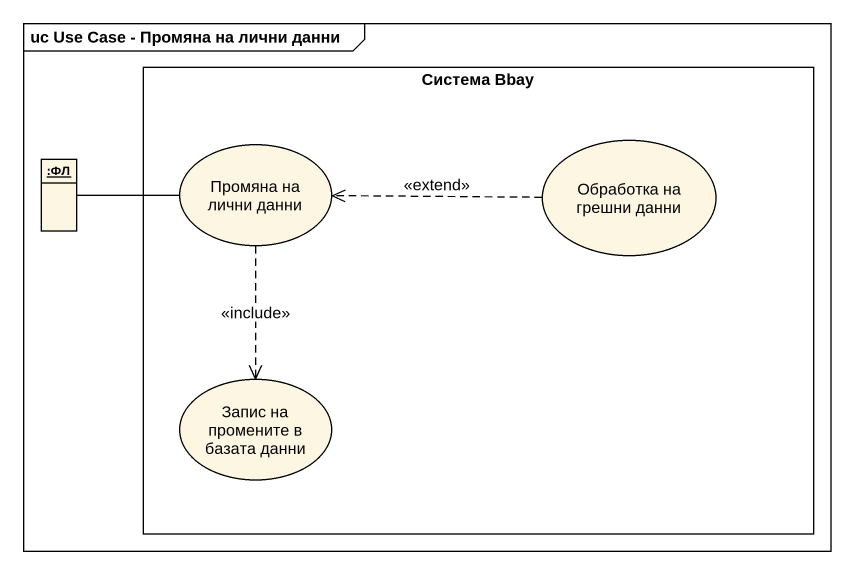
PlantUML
@startuml
mainframe uc Use Case - Промяна на лични данни
allowmixing
hide circle
hide empty members
rectangle "Система Bbay" as Система_Bbay {
  usecase "Промяна на лични данни" as Промяна_на_лични_данни
  usecase "Обработка на грешни данни" as Обработка_на_грешни_данни
  usecase "Запис на промените в базата данни" as Запис_на_промените_в_базата
}
object ":ФЛ" as ФЛ
ФЛ -right- Промяна_на_лични_данни
Промяна_на_лични_данни ..> Запис_на_промените_в_базата : <<include>>
Обработка_на_грешни_данни .left.> Промяна_на_лични_данни : <<extend>>
@enduml
